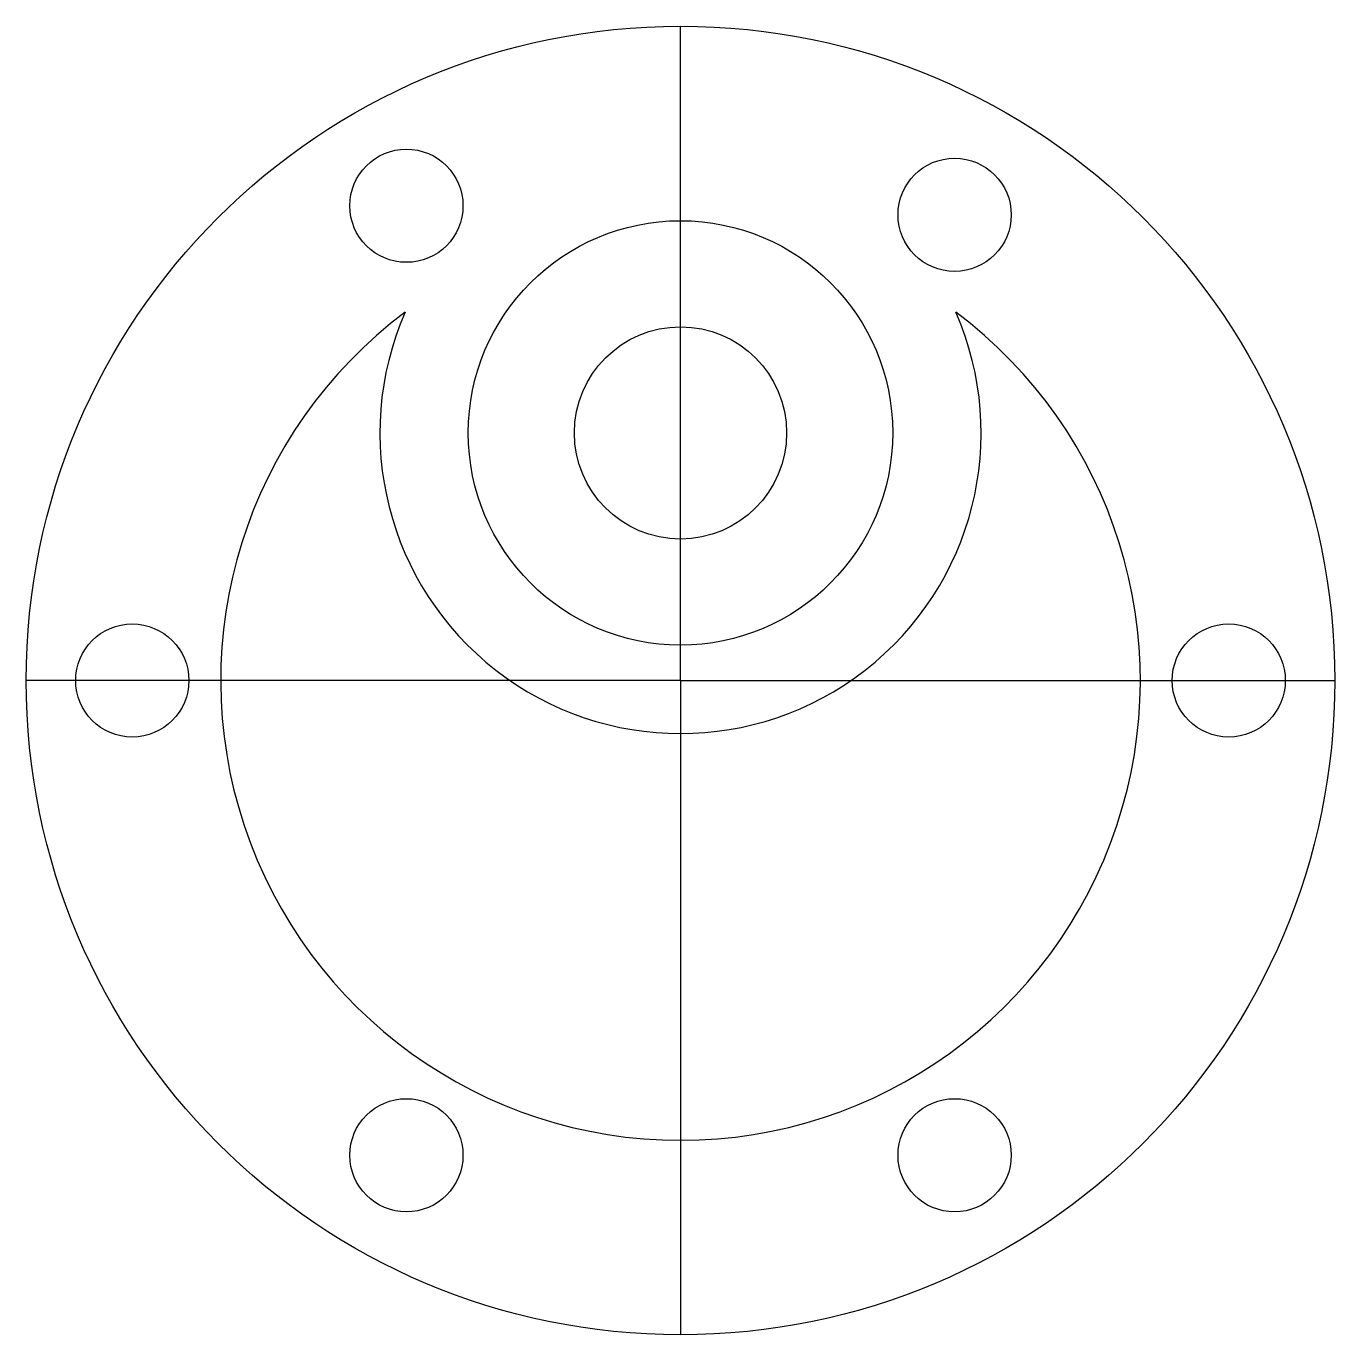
# Model space of a CAD drawing. Header units: millimetres. Extents: x 2898.4 to 2935.4, y 1466.7 to 1503.7.
import ezdxf

# ---------------------------------------------------------------- set-up
doc = ezdxf.new("R2010")
doc.units = ezdxf.units.MM
doc.layers.get('0').update_dxf_attribs({"color": 250})
doc.layers.add('Layer1', color=253, linetype='Continuous')
doc.layers.add('Layer2', color=254, linetype='Continuous')

msp = doc.modelspace()

# ---------------------------------------------------------------- linework, layer by layer
for q in [(2916.869, 1503.66), (2898.369, 1485.16), (2935.369, 1485.16), (2916.869, 1466.66)]:
    msp.add_line((2916.869, 1485.16), q)
for centre, radius in [((2916.869, 1485.16), 18.5), ((2909.119, 1498.583), 1.6), ((2924.619, 1498.327), 1.6), ((2901.369, 1485.16), 1.6), ((2932.369, 1485.16), 1.6), ((2909.119, 1471.737), 1.6), ((2924.619, 1471.737), 1.6)]:
    msp.add_circle(centre, radius)
at = {"layer": 'Layer1'}
for radius in [6, 3]:
    msp.add_circle((2916.869, 1492.16), radius, dxfattribs=at)
at = {"layer": 'Layer2'}
for centre, radius, start, end in [((2916.869, 1485.16), 13, 126.7911, 53.2089), ((2916.869, 1492.16), 8.5, 156.343, 23.657)]:
    msp.add_arc(centre, radius, start, end, dxfattribs=at)

doc.saveas('drawing.dxf')
